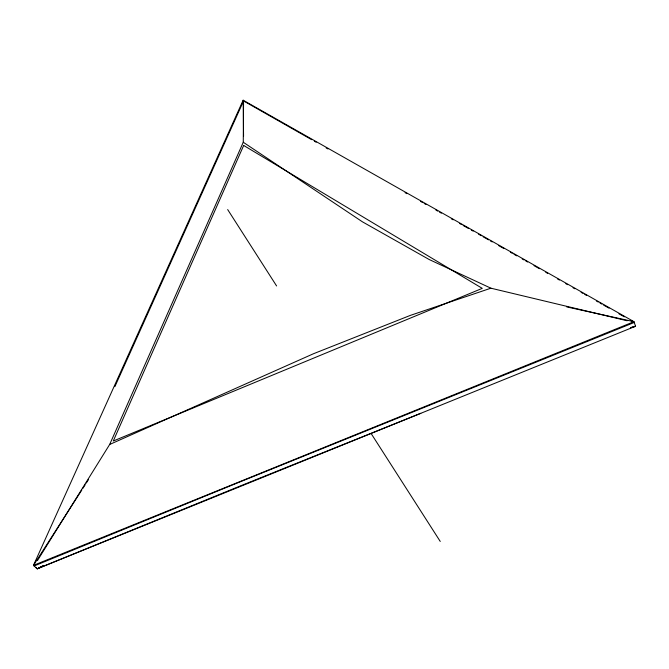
<?xml version="1.0" encoding="UTF-8"?>
<svg xmlns="http://www.w3.org/2000/svg" width="669" height="669" viewBox="0 0 669 669"><rect width="100%" height="100%" fill="white"/><g stroke="black" fill="none" stroke-linecap="round" stroke-linejoin="round"><path stroke-width="1" d="M37.405 560.647L109.674 444.467L243.265 142.254L243.566 100.935L311.637 139.662M243.148 100.208L33.45 565.389L37.255 568.792L635.55 326.255L633.978 321.689L243.148 100.208L243.566 136.192M114.884 386.623L243.14 101.88M35.198 564.193L34.094 565.966L237.738 482.809L634.245 322.466L630.641 320.426M81.785 490.068L33.45 565.389L633.978 321.689L566.768 306.929M82.914 488.311L85.164 484.808M86.284 483.06L88.534 479.556M43.744 565.422L37.255 568.792L35.674 567.379M43.803 565.556L37.255 568.792L240.288 485.962L420.801 413.308M109.674 444.467L313.569 353.7L410.398 315.375L490.912 288.197L627.129 320.76M630.549 327.768L635.55 326.255L630.533 327.659M632.213 321.981L634.245 322.466M490.912 288.197L429.272 259.564L362.464 221.84L243.265 142.254M405.088 192.655L406.903 193.684M420.508 201.377L422.323 202.398M424.138 203.426L425.952 204.446M435.929 210.091L437.743 211.111M439.558 212.14L441.373 213.16M451.349 218.805L453.164 219.825M459.519 223.421L461.326 224.441M463.14 225.47L468.584 228.547M471.311 230.077L473.125 231.106M478.569 234.192L481.295 235.739M483.11 236.767L488.562 239.853M490.377 240.89L492.2 241.919M498.556 245.523L504.008 248.617M510.372 252.221L512.186 253.25M514.001 254.279L516.727 255.826M522.18 258.92L523.994 259.948M525.809 260.977L527.632 262.005M533.987 265.618L539.44 268.704M545.804 272.316L547.618 273.345M557.611 279.015L559.426 280.043M565.79 283.648L567.605 284.676M573.007 287.745L574.805 288.765M581.11 292.336L582.916 293.357M584.714 294.377L586.512 295.405M596.422 301.017L598.22 302.037M600.026 303.057L601.824 304.086M603.622 305.106L609.033 308.166M618.934 313.786L624.336 316.847M314.355 141.209L316.169 142.246M326.154 147.924L327.969 148.953M227.669 209.564L276.598 285.956M371.078 433.453L440.252 541.447M243.675 145.441L113.27 441.022L482.257 288.364L243.675 145.441"/></g></svg>
